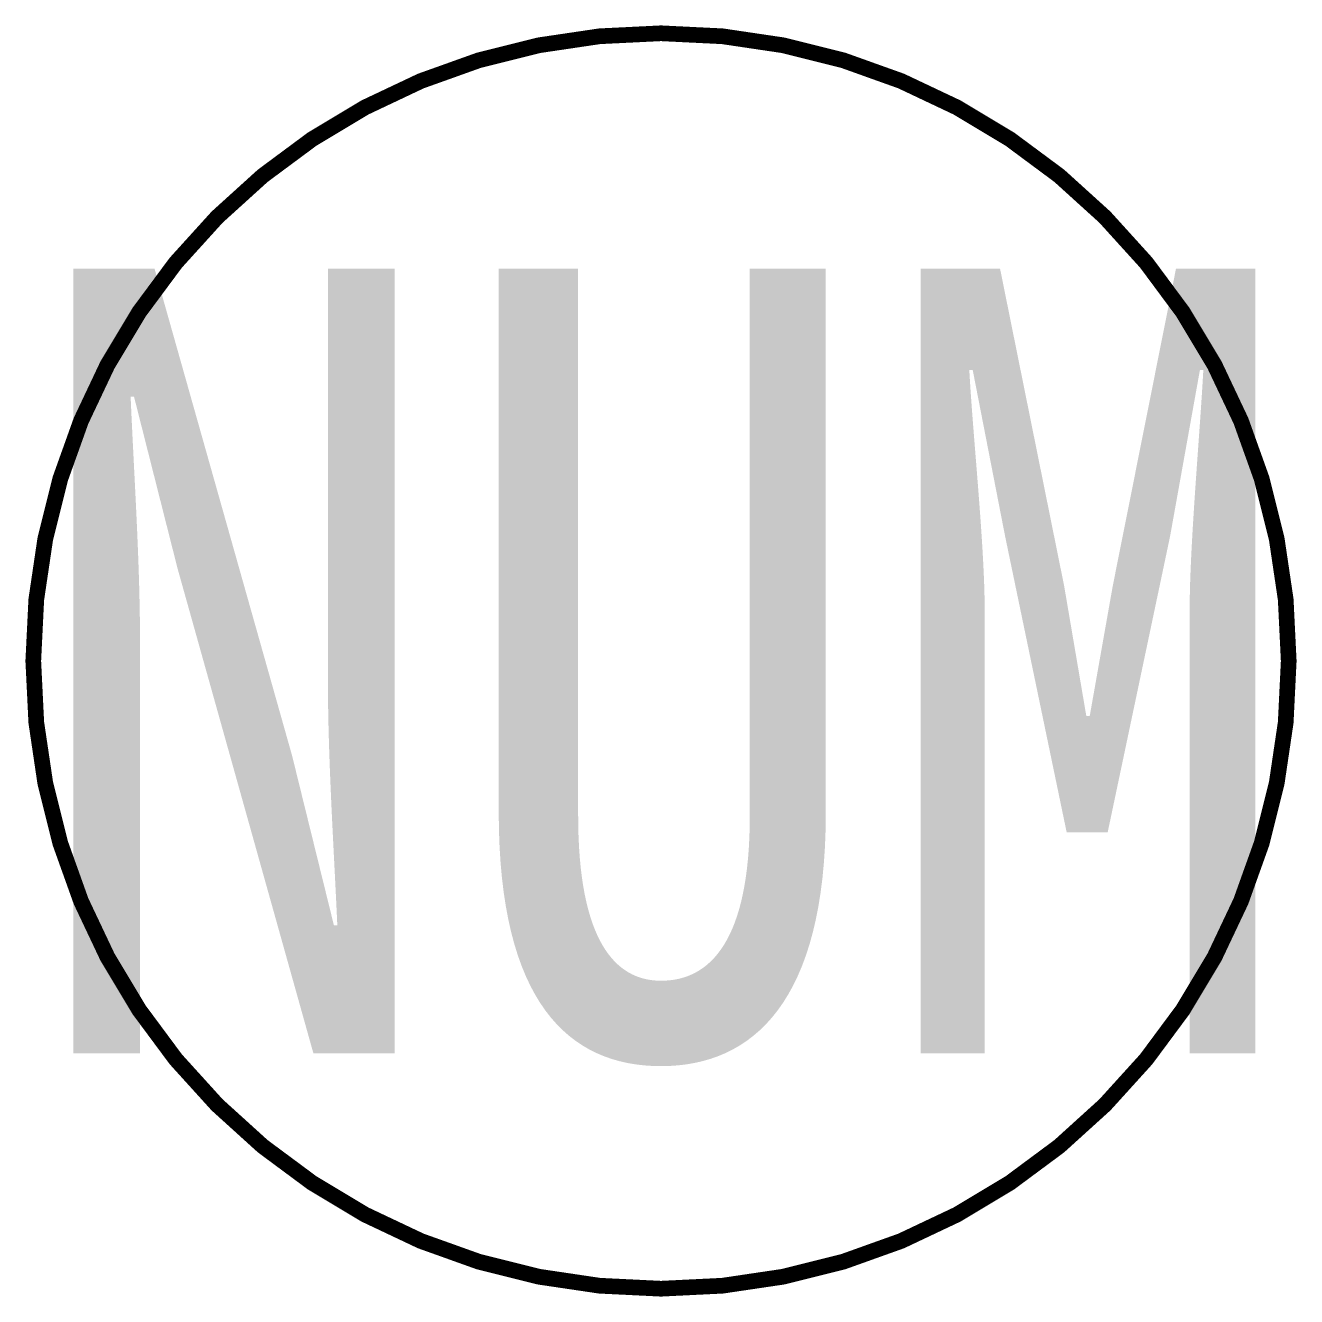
# Model space of a CAD drawing. Header units: inches. Extents: x -8.1 to 8.1, y -8.1 to 8.1.
import ezdxf
from ezdxf.enums import TextEntityAlignment as Align

# ---------------------------------------------------------------- set-up
doc = ezdxf.new("R2010")
doc.units = ezdxf.units.IN
doc.header["$MEASUREMENT"] = 0
doc.styles.add('HZ', font='', dxfattribs={"width": 0.8})
doc.styles.get('HZ').set_extended_font_data('SimSun')

msp = doc.modelspace()

# ---------------------------------------------------------------- linework, layer by layer
at = {"const_width": 0.2}
msp.add_lwpolyline([(-8, 0, 1), (8, 0, 1)], format="xyb", close=True, dxfattribs=at)

# ---------------------------------------------------------------- texts
at = {"style": 'HZ', "width": 0.8}
msp.add_attdef('NUM', text='', height=10, dxfattribs=at).set_placement((0, 0), align=Align.MIDDLE_CENTER)

doc.saveas('drawing.dxf')
